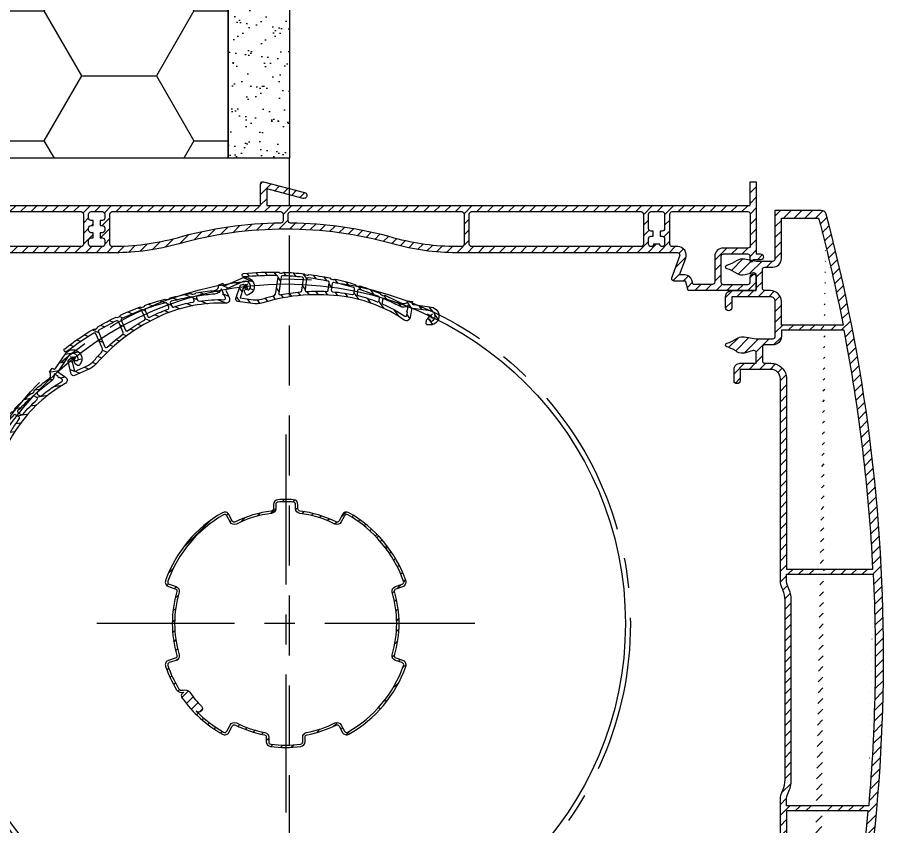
# Model space of a CAD drawing. Header units: millimetres. Extents: x -20000 to 230000, y -17405 to 24510.
# Drawn here: x 23527.5 to 23715.5, y -12756.9 to -12585.9 of the extents above; entities that cross this region are included whole.
import ezdxf

# ---------------------------------------------------------------- set-up
doc = ezdxf.new("R2010")
doc.units = ezdxf.units.MM
doc.header["$PDMODE"] = 35
doc.header["$PDSIZE"] = 0.5
doc.linetypes.add('AXES', pattern=[50.8, 31.75, -6.35, 6.35, -6.35])
doc.linetypes.add('CACHE', pattern=[9.525, 6.35, -3.175])
doc.layers.get('0').update_dxf_attribs({"lineweight": 13})
doc.layers.get('Defpoints').update_dxf_attribs({"true_color": 0xc2a584})
doc.layers.add('0 - Invisible', color=43, linetype='Continuous', lineweight=0, plot=False)
for name, color, linetype, lineweight in [('1 - Acier', 160, 'Continuous', 13), ('1 - Axe', 1, 'AXES', 0), ('1 - Cotation', 32, 'Continuous', 13), ('1 - INTERROMPU', 253, 'CACHE', 13), ('1 - Isolant', 132, 'Continuous', 13), ('1 - Joint', 7, 'Continuous', 13), ('1 - Platre', 252, 'Continuous', 13), ('1 - PVC', 7, 'Continuous', 13), ('1 - Vitrage', 252, 'Continuous', 13)]:
    doc.layers.add(name, color=color, linetype=linetype, lineweight=lineweight)
doc.styles.add('Texte Poralu', font='tahomabd.ttf')
doc.dimstyles.new('100 - 1000', dxfattribs={"dimtxt": 15, "dimasz": 15, "dimexe": 5, "dimexo": 2.5, "dimgap": 8, "dimtad": 1, "dimdec": 1, "dimtxsty": 'Texte Poralu', "dimcen": 10, "dimazin": 0, "dimtfac": 1, "dimtdec": 1, "dimtmove": 0, "dimatfit": 3, "dimfxl": 1, "dimarcsym": 0})
doc.dimstyles.new('30 - 1000', dxfattribs={"dimtxt": 10, "dimasz": 10, "dimexe": 5, "dimexo": 2.5, "dimgap": 5, "dimtad": 1, "dimdec": 1, "dimtxsty": 'Texte Poralu', "dimcen": 5, "dimazin": 0, "dimtfac": 1, "dimtdec": 1, "dimtmove": 0, "dimatfit": 3, "dimfxl": 1, "dimarcsym": 0})

# ---------------------------------------------------------------- blocks, each defined once
blk = doc.blocks.new('*U581')
at = {"layer": '1 - Isolant'}
h = blk.add_hatch(dxfattribs=at)
h.set_pattern_fill('HONEY', color=256, scale=5)
h.set_pattern_definition([(0, (-58612.141, -19297.493), (23.8125, 13.7481532), [15.875, -31.75]), (120, (-58612.141, -19297.493), (-23.8125, 13.7481533), [15.875, -31.75]), (60, (-58612.141, -19297.493), (5e-08, 27.4963065), [-31.75, 15.875])])
h.paths.add_polyline_path([(0, -250), (72, -250), (72, -140), (0, -140)])
at = {"layer": '1 - Platre'}
h = blk.add_hatch(dxfattribs=at)
h.set_pattern_fill('AR-SAND', color=256, scale=0.1)
h.set_pattern_definition([(37.5, (-58612.141, -19297.4927), (-0.16000313, 4.89413237), [0, -3.8608, 0, -4.318, 0, -4.1275]), (7.5, (-58612.141, -19297.4927), (4.4952328, 7.168251), [0, -2.0828, 0, -3.4798, 0, -1.3335]), (327.5, (-58615.265, -19297.4927), (7.9099237, 0.01437185), [0, -1.27, 0, -4.572, 0, -5.969]), (317.5, (-58615.265, -19297.4927), (7.6355645, 2.2292932), [0, -0.635, 0, -2.9972, 0, -3.429])])
h.paths.add_polyline_path([(85, -250), (85, -140), (72, -140), (72, -250)])
at = {"layer": '0 - Invisible'}
for points in [[(0, -250), (72, -250)], [(72, -250), (85, -250)]]:
    blk.add_lwpolyline(points, dxfattribs=at)
at = {"layer": '1 - Isolant'}
blk.add_lwpolyline([(72, -250), (72, -140), (0, -140), (0, -250)], dxfattribs=at)
at = {"layer": '1 - Platre'}
blk.add_lwpolyline([(85, -250), (85, -140), (72, -140), (72, -250)], dxfattribs=at)
blk = doc.blocks.new('*D540')
at = {"layer": '1 - Cotation', "color": 0, "lineweight": -2, "transparency": 16777216}
for p, q in [((23897.5, -12505.67), (23840, -12505.67)), ((23845, -12520.67), (23845, -12790.67)), ((23530.5, -12805.67), (23850, -12805.67))]:
    blk.add_line(p, q, dxfattribs=at)
at = {"layer": '1 - Cotation', "color": 0, "transparency": 16777216}
for points in [[(23842.5, -12520.67), (23847.5, -12520.67), (23845, -12505.67)], [(23842.5, -12790.67), (23847.5, -12790.67), (23845, -12805.67)]]:
    blk.add_solid(points, dxfattribs=at)
at = {"layer": 'Defpoints', "color": 0, "transparency": 16777216}
for p in [(23900, -12505.67), (23528, -12805.67), (23845, -12805.67)]:
    blk.add_point(p, dxfattribs=at)
at = {"layer": '1 - Cotation', "color": 0, "transparency": 16777216, "insert": (23829.5, -12655.67), "char_height": 15, "attachment_point": 5, "rotation": 90, "style": 'Texte Poralu'}
blk.add_mtext('RET', dxfattribs=at)
blk = doc.blocks.new('*D551')
at = {"layer": 'Defpoints', "color": 0, "lineweight": -2, "transparency": 16777216}
for p, q in [((23502.5, -12505.67), (23745.19, -12505.67)), ((23740.19, -12795.67), (23740.19, -12515.67)), ((23530.5, -12805.67), (23745.19, -12805.67))]:
    blk.add_line(p, q, dxfattribs=at)
at = {"layer": 'Defpoints', "color": 0, "transparency": 16777216}
for p in [(23500, -12505.67), (23740.19, -12505.67), (23528, -12805.67)]:
    blk.add_point(p, dxfattribs=at)
for points in [[(23738.52, -12515.67), (23741.86, -12515.67), (23740.19, -12505.67)], [(23738.52, -12795.67), (23741.86, -12795.67), (23740.19, -12805.67)]]:
    blk.add_solid(points, dxfattribs=at)
at = {"layer": 'Defpoints', "color": 0, "transparency": 16777216, "insert": (23729.98, -12655.67), "char_height": 10, "attachment_point": 5, "rotation": 90, "style": 'Texte Poralu'}
blk.add_mtext('300', dxfattribs=at)
blk = doc.blocks.new('Rehau - VR MB 190 - Caisson face dessus')
at = {"layer": '1 - PVC'}
h = blk.add_hatch(dxfattribs=at)
h.set_pattern_fill('ANSI31', color=256, scale=0.5, style=0)
h.set_pattern_definition([(45, (0, -23), (-1.122532, 1.122532), [])])
h.paths.add_polyline_path([(0, 0), (-1.3, 0), (-1.3, -5), (-103.6, -5), (-103.6, -1.5), (-95.91, -3.48, 1), (-95.59, -2.22), (-104.28, 0.02, 0.490115), (-104.9, -0.47), (-104.9, -5), (-173.8, -5), (-173.8, -0.51, 0.477934), (-174.41, -0.02), (-184.59, -2.21, 1), (-184.31, -3.49), (-175.1, -1.5), (-175.1, -5), (-192.1, -5, 0.414214), (-195.1, -8), (-195.1, -22.5), (-192.8, -22.5, 0.668179), (-192.09, -20.79), (-193.8, -19.09), (-193.8, -8, -0.414214), (-192.1, -6.3), (-183.6, -6.3, -0.414214), (-183.1, -6.8), (-183.1, -22.5, 0.700208), (-182.22, -22.82), (-180.52, -20.8, 0.388879), (-180.55, -20.12), (-181.8, -18.87), (-181.8, -15), (-164.25, -15), (-164.25, -17.33, -0.249069), (-164.69, -18.16, 0.473859), (-164.9, -20.47), (-164.9, -20.47, -0.200469), (-164, -22.6, 0.995627), (-163.2, -22.6), (-163.2, -22.6, -0.200469), (-162.3, -20.47, 0.472673), (-162.5, -18.16), (-162.51, -18.16, -0.249069), (-162.95, -17.33), (-162.95, -15), (-135.79, -15, 0.068746), (-122.24, -13.13, -0.138145), (-76.96, -13.13, 0.068746), (-63.41, -15), (-16.64, -15, -0.520567), (-16.17, -15.67), (-17.87, -20.33, 0.520567), (-17.4, -21), (-15.09, -21, -0.339454), (-14.9, -21.15), (-14.4, -23), (-0.5, -23, 0.414214), (0, -22.5), (0, -20.15, 1), (-1.3, -20.15), (-1.3, -21.2, -0.414214), (-1.8, -21.7), (-7, -21.7, -0.414214), (-7.5, -21.2), (-7.5, -15.8, -0.414214), (-7, -15.3), (-1.8, -15.3, -0.414214), (-1.3, -15.8), (-1.3, -16.75, 1), (-0.8, -16.75), (-0.8, -16.7, -0.414214), (-0.6, -16.5), (0.9, -16.5, 0.414214), (1.5, -15.9, 0.414214), (0.9, -15.2), (0, -15.2)])
h.paths.add_polyline_path([(-140.8, -9.25), (-140.35, -9.25), (-140.35, -8.15), (-140.8, -8.15, -0.414214), (-141.3, -7.65), (-141.3, -6.8, -0.414214), (-140.8, -6.3), (-138.4, -6.3, -0.414214), (-137.9, -6.8), (-137.9, -7.65, -0.414214), (-138.4, -8.15), (-138.85, -8.15), (-138.85, -9.25), (-138.4, -9.25, -0.414214), (-137.9, -9.75), (-137.9, -10.25, -0.414214), (-138.4, -10.75), (-138.85, -10.75), (-138.85, -11.85), (-138.4, -11.85, -0.414214), (-137.9, -12.35), (-137.9, -13.2, -0.414214), (-138.4, -13.7), (-140.8, -13.7, -0.414214), (-141.3, -13.2), (-141.3, -12.35, -0.414214), (-140.8, -11.85), (-140.35, -11.85), (-140.35, -10.75), (-140.8, -10.75, -0.414214), (-141.3, -10.25), (-141.3, -9.75, -0.414214)], flags=16)
h.paths.add_polyline_path([(-142.4, -13.2, -0.414214), (-142.9, -13.7), (-175.8, -13.7, -0.414214), (-176.3, -13.2), (-176.3, -6.8, -0.414214), (-175.8, -6.3), (-142.9, -6.3, -0.414214), (-142.4, -6.8)], flags=16)
h.paths.add_polyline_path([(-136.8, -6.8, -0.414214), (-136.3, -6.3), (-100.65, -6.3, -0.414214), (-100.15, -6.8), (-100.15, -8.21, -0.410613), (-100.64, -8.71, 0.065655), (-122.59, -11.88, -0.068752), (-136.3, -13.7, -0.412715), (-136.8, -13.2)], flags=16)
h.paths.add_polyline_path([(-177.4, -9.75), (-177.4, -10.25, -0.414214), (-177.9, -10.75), (-178.85, -10.75), (-178.85, -11.85), (-177.9, -11.85, -0.414214), (-177.4, -12.35), (-177.4, -13.2, -0.414214), (-177.9, -13.7), (-181.3, -13.7, -0.414214), (-181.8, -13.2), (-181.8, -12.55, -0.414214), (-181.3, -12.05), (-180.35, -12.05), (-180.35, -10.75), (-181.3, -10.75, -0.414214), (-181.8, -10.25), (-181.8, -9.75, -0.414214), (-181.3, -9.25), (-180.35, -9.25), (-180.35, -7.95), (-181.3, -7.95, -0.414214), (-181.8, -7.45), (-181.8, -6.8, -0.414214), (-181.3, -6.3), (-177.9, -6.3, -0.414214), (-177.4, -6.8), (-177.4, -7.65, -0.414214), (-177.9, -8.15), (-178.85, -8.15), (-178.85, -9.25), (-177.9, -9.25, -0.414214)], flags=16)
h.paths.add_polyline_path([(-99.05, -8.21), (-99.05, -6.8, -0.414214), (-98.55, -6.3), (-62.35, -6.3, -0.414214), (-61.85, -6.8), (-61.85, -13.2, -0.414214), (-62.35, -13.7), (-63.41, -13.7, -0.068746), (-76.61, -11.88, 0.065655), (-98.56, -8.71, -0.410613)], flags=16)
h.paths.add_polyline_path([(-60.75, -6.8, -0.414214), (-60.25, -6.3), (-24.4, -6.3, -0.414214), (-23.9, -6.8), (-23.9, -13.2, -0.414214), (-24.4, -13.7), (-60.25, -13.7, -0.414214), (-60.75, -13.2)], flags=16)
h.paths.add_polyline_path([(-22.8, -6.8, -0.414214), (-22.3, -6.3), (-19.9, -6.3, -0.414214), (-19.4, -6.8), (-19.4, -9.9, -0.414214), (-19.9, -10.4), (-20.35, -10.4), (-20.35, -11.5), (-19.9, -11.5, -0.414214), (-19.4, -12), (-19.4, -13.2, -0.414214), (-19.9, -13.7), (-19.95, -13.7, -0.414214), (-20.45, -13.2), (-21.75, -13.2, -0.414214), (-22.25, -13.7), (-22.3, -13.7, -0.414214), (-22.8, -13.2), (-22.8, -12, -0.414214), (-22.3, -11.5), (-21.85, -11.5), (-21.85, -10.4), (-22.3, -10.4, -0.414214), (-22.8, -9.9)], flags=16)
h.paths.add_polyline_path([(-18.3, -6.8, -0.414214), (-17.8, -6.3), (-1.8, -6.3, -0.414214), (-1.3, -6.8), (-1.3, -13.5, -0.414214), (-1.8, -14), (-7, -14, 0.414214), (-8.8, -15.8), (-8.8, -21.2, -0.414214), (-9.3, -21.7), (-13.4, -21.7), (-13.64, -20.8, 0.336274), (-15.08, -19.7), (-16.26, -19.7), (-14.95, -16.12, 0.520567), (-16.64, -13.7), (-17.8, -13.7, -0.414214), (-18.3, -13.2)], flags=16)
blk.add_lwpolyline([(-173.8, -5), (-104.9, -5), (-104.9, -0.47, -0.490115), (-104.28, 0.02), (-95.59, -2.22, -1), (-95.91, -3.48), (-103.6, -1.5), (-103.6, -5), (-1.3, -5), (-1.3, 0), (0, 0), (0, -15.2), (0.9, -15.2, -0.414214), (1.5, -15.9, -0.414214), (0.9, -16.5), (-0.6, -16.5, 0.414214), (-0.8, -16.7), (-0.8, -16.75, -1), (-1.3, -16.75), (-1.3, -15.8, 0.414214), (-1.8, -15.3), (-7, -15.3, 0.414214), (-7.5, -15.8), (-7.5, -21.2, 0.414214), (-7, -21.7), (-1.8, -21.7, 0.414214), (-1.3, -21.2), (-1.3, -20.15, -1), (0, -20.15), (0, -22.5, -0.414214), (-0.5, -23), (-14.4, -23), (-14.9, -21.15, 0.339454), (-15.09, -21), (-17.4, -21, -0.520567), (-17.87, -20.33), (-16.17, -15.67, 0.520567), (-16.64, -15), (-63.41, -15, -0.068746), (-76.96, -13.13, 0.138145), (-122.24, -13.13, -0.068746), (-135.79, -15), (-162.95, -15)], format="xyb", dxfattribs=at)
for points in [[(-176.3, -13.2), (-176.3, -6.8, -0.414214), (-175.8, -6.3), (-142.9, -6.3, -0.414214), (-142.4, -6.8), (-142.4, -13.2, -0.414214), (-142.9, -13.7), (-175.8, -13.7, -0.414214)], [(-141.3, -12.35, -0.414214), (-140.8, -11.85), (-140.35, -11.85), (-140.35, -10.75), (-140.8, -10.75, -0.414214), (-141.3, -10.25), (-141.3, -9.75, -0.414214), (-140.8, -9.25), (-140.35, -9.25), (-140.35, -8.15), (-140.8, -8.15, -0.414214), (-141.3, -7.65), (-141.3, -6.8, -0.414214), (-140.8, -6.3), (-138.4, -6.3, -0.414214), (-137.9, -6.8), (-137.9, -7.65, -0.414214), (-138.4, -8.15), (-138.85, -8.15), (-138.85, -9.25), (-138.4, -9.25, -0.414214), (-137.9, -9.75), (-137.9, -10.25, -0.414214), (-138.4, -10.75), (-138.85, -10.75), (-138.85, -11.85), (-138.4, -11.85, -0.414214), (-137.9, -12.35), (-137.9, -13.2, -0.414214), (-138.4, -13.7), (-140.8, -13.7, -0.414214), (-141.3, -13.2)], [(-136.8, -13.2), (-136.8, -6.8, -0.414214), (-136.3, -6.3), (-100.65, -6.3, -0.414214), (-100.15, -6.8), (-100.15, -8.21, -0.410613), (-100.64, -8.71, 0.065655), (-122.59, -11.88, -0.068752), (-136.3, -13.7, -0.412715)], [(-63.41, -13.7, -0.068746), (-76.61, -11.88, 0.065655), (-98.56, -8.71, -0.410613), (-99.05, -8.21), (-99.05, -6.8, -0.414214), (-98.55, -6.3), (-62.35, -6.3, -0.414214), (-61.85, -6.8), (-61.85, -13.2, -0.414214), (-62.35, -13.7)], [(-60.25, -13.7, -0.414214), (-60.75, -13.2), (-60.75, -6.8, -0.414214), (-60.25, -6.3), (-24.4, -6.3, -0.414214), (-23.9, -6.8), (-23.9, -13.2, -0.414214), (-24.4, -13.7)], [(-21.75, -13.2, -0.414214), (-22.25, -13.7), (-22.3, -13.7, -0.414214), (-22.8, -13.2), (-22.8, -12, -0.414214), (-22.3, -11.5), (-21.85, -11.5), (-21.85, -10.4), (-22.3, -10.4, -0.414214), (-22.8, -9.9), (-22.8, -6.8, -0.414214), (-22.3, -6.3), (-19.9, -6.3, -0.414214), (-19.4, -6.8), (-19.4, -9.9, -0.414214), (-19.9, -10.4), (-20.35, -10.4), (-20.35, -11.5), (-19.9, -11.5, -0.414214), (-19.4, -12), (-19.4, -13.2, -0.414214), (-19.9, -13.7), (-19.95, -13.7, -0.414214), (-20.45, -13.2)], [(-14.95, -16.12, 0.520567), (-16.64, -13.7), (-17.8, -13.7, -0.414214), (-18.3, -13.2), (-18.3, -6.8, -0.414214), (-17.8, -6.3), (-1.8, -6.3, -0.414214), (-1.3, -6.8), (-1.3, -13.5, -0.414214), (-1.8, -14), (-7, -14, 0.414214), (-8.8, -15.8), (-8.8, -21.2, -0.414214), (-9.3, -21.7), (-13.4, -21.7), (-13.64, -20.82, 0.339454), (-15.08, -19.7), (-16.26, -19.7)]]:
    blk.add_lwpolyline(points, format="xyb", close=True, dxfattribs=at)
blk = doc.blocks.new('Rehau - VR MB 190 - Caisson face intérieure')
at = {"layer": '1 - PVC'}
h = blk.add_hatch(dxfattribs=at)
h.set_pattern_fill('ANSI31', color=256, scale=0.5, style=0)
h.set_pattern_definition([(45, (-4, -17), (-1.122532, 1.122532), [])])
edge = h.paths.add_edge_path(flags=16)
edge.add_line((3.39, -120.59), (3.39, -82.59))
edge.add_arc((-2.91, -82.59), 6.3, 360, 385.8419)
edge.add_arc((6.09, -78.23), 3.7, 180, 205.8419, ccw=False)
edge.add_line((2.39, -78.23), (2.39, -77.09))
edge.add_line((2.39, -77.09), (20.75, -77.09))
edge.add_arc((-344.14, -94.44), 365.3, -4.9711, 2.7216, ccw=False)
edge.add_line((19.78, -126.09), (2.39, -126.09))
edge.add_line((2.39, -126.09), (2.39, -124.95))
edge.add_arc((6.09, -124.95), 3.7, 154.1581, 180, ccw=False)
edge.add_arc((-2.91, -120.59), 6.3, 334.1581, 360)
edge = h.paths.add_edge_path(flags=16)
edge.add_line((-2.7, -29), (-2.7, -31.9))
edge.add_arc((-2.2, -31.9), 0.5, 180, 270)
edge.add_line((-2.2, -32.4), (-0.91, -32.4))
edge.add_arc((-0.91, -35.7), 3.3, 0, 90, ccw=False)
edge.add_line((2.39, -35.7), (2.39, -75.99))
edge.add_line((2.39, -75.99), (20.69, -75.99))
edge.add_arc((-344.14, -94.44), 365.3, 2.8943, 10.8934)
edge.add_line((14.58, -25.4), (1.3, -25.4))
edge.add_line((1.3, -25.4), (1.3, -26.7))
edge.add_arc((-0.5, -26.7), 1.8, -90, 0, ccw=False)
edge.add_line((-0.5, -28.5), (-2.2, -28.5))
edge.add_arc((-2.2, -29), 0.5, 90, 180)
edge = h.paths.add_edge_path(flags=16)
edge.add_line((-2.7, -16.5), (-2.7, -12.55))
edge.add_arc((-2.2, -12.55), 0.5, 90, 180, ccw=False)
edge.add_line((-2.2, -12.05), (-0.5, -12.05))
edge.add_arc((-0.5, -10.25), 1.8, 270, 360)
edge.add_line((1.3, -10.25), (1.3, -1.7))
edge.add_line((1.3, -1.7), (9.19, -1.7))
edge.add_arc((-344.14, -94.44), 365.3, 11.0692, 14.7061, ccw=False)
edge.add_line((14.36, -24.3), (1.3, -24.3))
edge.add_line((1.3, -24.3), (1.3, -19.3))
edge.add_arc((-1, -19.3), 2.3, 360, 450)
edge.add_line((-1, -17), (-2.2, -17))
edge.add_arc((-2.2, -16.5), 0.5, 180, 270, ccw=False)
edge = h.paths.add_edge_path(flags=16)
edge.add_line((2.39, -127.19), (2.39, -175.15))
edge.add_line((2.39, -175.15), (12.13, -175.15))
edge.add_arc((-344.14, -94.44), 365.3, 347.2349, 354.8557)
edge.add_line((19.69, -127.19), (2.39, -127.19))
edge = h.paths.add_edge_path(flags=16)
edge.add_line((-0.91, -188.3), (-21.21, -188.3))
edge.add_line((-21.21, -188.3), (-21.21, -186.72))
edge.add_line((-21.21, -186.72), (-14.14, -184.15))
edge.add_arc((-12.91, -183.75), 1.3, 197.9099, 270)
edge.add_line((-12.91, -185.05), (-5.91, -185.05))
edge.add_arc((-5.91, -183.25), 1.8, 270, 360)
edge.add_line((-4.11, -183.25), (-4.11, -176.75))
edge.add_arc((-3.61, -176.75), 0.5, 90, 180, ccw=False)
edge.add_line((-3.61, -176.25), (11.88, -176.25))
edge.add_arc((-344.14, -94.44), 365.3, 344.4963, 347.0579, ccw=False)
edge.add_arc((7.58, -192), 0.3, 270, 344.4963, ccw=False)
edge.add_line((7.58, -192.3), (6.09, -192.3))
edge.add_arc((6.09, -192), 0.3, 180, 270, ccw=False)
edge.add_line((5.79, -192), (5.79, -181.5))
edge.add_arc((3.59, -181.5), 2.2, 0, 90)
edge.add_line((3.59, -179.3), (1.59, -179.3))
edge.add_arc((1.59, -181.5), 2.2, 90, 180)
edge.add_line((-0.61, -181.5), (-0.61, -188))
edge.add_arc((-0.91, -188), 0.3, -90, 0, ccw=False)
edge = h.paths.add_edge_path(flags=17)
edge.add_arc((-21.41, -187.01), 1.5, 176.0384, 178.1166)
edge.add_arc((-21.41, -187.01), 1.5, 110, 176.0384)
edge.add_line((-21.92, -185.6), (-13.77, -182.63))
edge.add_arc((-13.6, -183.1), 0.5, 15, 110)
edge.add_line((-13.11, -182.97), (-12.91, -183.75))
edge.add_line((-12.91, -183.75), (-5.91, -183.75))
edge.add_arc((-5.91, -183.25), 0.5, 270, 360)
edge.add_line((-5.41, -183.25), (-5.41, -176.75))
edge.add_arc((-5.91, -176.75), 0.5, 0, 90)
edge.add_line((-5.91, -176.25), (-6.22, -176.25))
edge.add_line((-6.22, -176.25), (-16.97, -176.25))
edge.add_arc((-16.97, -173.75), 2.5, 250, 270)
edge.add_line((-17.82, -176.1), (-19.76, -175.39))
edge.add_arc((-18.91, -173.04), 2.5, 180, 250)
edge.add_line((-21.41, -173.04), (-21.41, -172.65))
edge.add_arc((-20.76, -172.65), 0.65, 90, 180)
edge.add_arc((-20.76, -172.65), 0.65, 0, 90)
edge.add_line((-20.11, -172.65), (-20.11, -173.04))
edge.add_arc((-18.91, -173.04), 1.2, 180, 250)
edge.add_line((-19.32, -174.17), (-17.38, -174.88))
edge.add_arc((-16.97, -173.75), 1.2, 250, 270)
edge.add_line((-16.97, -174.95), (1.09, -174.95))
edge.add_line((1.09, -174.95), (1.09, -124.95))
edge.add_arc((6.09, -124.95), 5, 154.1581, 180)
edge.add_arc((-2.91, -120.59), 5, 334.1581, 360)
edge.add_line((2.09, -120.59), (2.09, -82.59))
edge.add_arc((-2.91, -82.59), 5, 0, 25.8419)
edge.add_arc((6.09, -78.23), 5, 180, 205.8419)
edge.add_line((1.09, -78.23), (1.09, -35.7))
edge.add_arc((-0.91, -35.7), 2, 0, 90)
edge.add_line((-0.91, -33.7), (-7.41, -33.7))
edge.add_line((-7.41, -33.7), (-7.41, -36.05))
edge.add_arc((-8.06, -36.05), 0.65, 270, 360)
edge.add_arc((-8.06, -36.05), 0.65, 180, 270)
edge.add_line((-8.71, -36.05), (-8.71, -33.7))
edge.add_arc((-7.41, -33.7), 1.3, 90, 180)
edge.add_line((-7.41, -32.4), (-4, -32.4))
edge.add_line((-4, -32.4), (-4, -30.2))
edge.add_arc((-4.5, -30.2), 0.5, 0, 90)
edge.add_arc((-4.5, -30.2), 0.5, 90, 106.6616)
edge.add_line((-4.64, -29.72), (-6.27, -30.21))
edge.add_arc((-6.9, -28.1), 2.2, 236.9696, 286.6616)
edge.add_arc((-13, -37.49), 9, 56.9696, 71.9988)
edge.add_arc((-10.1, -28.55), 0.4, 180, 251.9988)
edge.add_arc((-10.1, -28.55), 0.4, 108.0012, 180)
edge.add_arc((-13, -19.61), 9, 288.0012, 303.0304)
edge.add_arc((-6.9, -29), 2.2, 90, 123.0304)
edge.add_arc((-6.9, -29), 2.2, 81.6942, 90)
edge.add_line((-6.58, -26.83), (-4, -27.2))
edge.add_line((-4, -27.2), (-0.5, -27.2))
edge.add_arc((-0.5, -26.7), 0.5, 270, 360)
edge.add_line((0, -26.7), (0, -19.3))
edge.add_arc((-1, -19.3), 1, 0, 90)
edge.add_line((-1, -18.3), (-9.2, -18.3))
edge.add_line((-9.2, -18.3), (-9.2, -20.65))
edge.add_arc((-9.85, -20.65), 0.65, 270, 360)
edge.add_arc((-9.85, -20.65), 0.65, 180, 270)
edge.add_line((-10.5, -20.65), (-10.5, -18.3))
edge.add_arc((-9.2, -18.3), 1.3, 90, 180)
edge.add_line((-9.2, -17), (-4, -17))
edge.add_line((-4, -17), (-4, -13.75))
edge.add_arc((-4.5, -13.75), 0.5, 0, 90)
edge.add_arc((-4.5, -13.75), 0.5, 90, 103.5163)
edge.add_line((-4.62, -13.26), (-6.39, -13.69))
edge.add_arc((-6.9, -11.55), 2.2, 236.9696, 283.5163)
edge.add_arc((-13, -20.94), 9, 56.9696, 71.9988)
edge.add_arc((-10.1, -12), 0.4, 108.0012, 251.9988)
edge.add_arc((-13, -3.06), 9, 288.0012, 303.0304)
edge.add_line((-8.1, -10.61), (-8.1, -10.61))
edge.add_arc((-6.9, -12.45), 2.2, 79.5004, 123.017)
edge.add_line((-6.5, -10.29), (-4, -10.75))
edge.add_line((-4, -10.75), (-0.5, -10.75))
edge.add_arc((-0.5, -10.25), 0.5, 270, 360)
edge.add_line((0, -10.25), (0, 0))
edge.add_line((0, 0), (9.73, 0))
edge.add_arc((9.73, -1), 1, 14.7907, 90)
edge.add_arc((-344.14, -94.44), 367, 344.4963, 374.7907)
edge.add_arc((7.58, -192), 2, 270, 344.4963)
edge.add_line((7.58, -194), (6.09, -194))
edge.add_arc((6.09, -192), 2, 180, 270)
edge.add_line((4.09, -192), (4.09, -181.5))
edge.add_arc((3.59, -181.5), 0.5, 0, 90)
edge.add_line((3.59, -181), (1.59, -181))
edge.add_arc((1.59, -181.5), 0.5, 90, 180)
edge.add_line((1.09, -181.5), (1.09, -188))
edge.add_arc((-0.91, -188), 2, 270, 360)
edge.add_line((-0.91, -190), (-21.21, -190))
edge.add_line((-21.21, -190), (-21.41, -190))
edge.add_arc((-21.41, -188.5), 1.5, 180, 270)
edge.add_line((-22.91, -188.5), (-22.91, -188.44))
edge.add_line((-22.91, -188.44), (-22.91, -187.01))
edge.add_arc((-21.41, -187.01), 1.5, 178.1166, 180, ccw=False)
at = {"layer": '1 - Vitrage'}
h = blk.add_hatch(dxfattribs=at)
h.set_pattern_fill('ANSI37', color=256, scale=0.25, style=0)
h.set_pattern_definition([(45, (-11804.452, -2875.9292), (-0.56126601, 0.56126601), []), (135, (-11804.452, -2875.9292), (-0.56126601, -0.56126601), [])])
h.paths.add_polyline_path([(-22.91, -188.5), (-22.91, -188.44), (-22.91, -187.01, -0.017288), (-22.9, -186.9), (-25.16, -187.51, 0.339454), (-25.31, -187.7, 0.338656), (-25.16, -187.89)])
at = {"layer": '1 - Joint'}
blk.add_lwpolyline([(-22.9, -186.9), (-25.16, -187.51, 0.339454), (-25.31, -187.7, 0.339454), (-25.16, -187.89), (-22.91, -188.5)], format="xyb", dxfattribs=at)
at = {"layer": '1 - PVC'}
blk.add_lwpolyline([(-22.91, -188.5), (-22.91, -188.5), (-22.91, -188.44), (-22.91, -187.01, -0.008218), (-22.91, -186.96, -0.009068), (-22.9, -186.9, -0.296396), (-21.92, -185.6), (-13.77, -182.63, -0.440011), (-13.11, -182.97), (-12.91, -183.75), (-5.91, -183.75, 0.414214), (-5.41, -183.25), (-5.41, -176.75, 0.414214), (-5.91, -176.25), (-6.22, -176.25), (-16.97, -176.25, -0.087489), (-17.82, -176.1), (-19.76, -175.39, -0.315299), (-21.41, -173.04), (-21.41, -172.65, -0.414214), (-20.76, -172, -0.414214), (-20.11, -172.65), (-20.11, -173.04, 0.315299), (-19.32, -174.17), (-17.38, -174.88, 0.087489), (-16.97, -174.95), (1.09, -174.95), (1.09, -124.95, -0.113237), (1.59, -122.77, 0.113237), (2.09, -120.59), (2.09, -82.59, 0.113237), (1.59, -80.41, -0.113237), (1.09, -78.23), (1.09, -35.7, 0.414214), (-0.91, -33.7), (-7.41, -33.7), (-7.41, -36.05, -0.414214), (-8.06, -36.7, -0.414214), (-8.71, -36.05), (-8.71, -33.7, -0.414214), (-7.41, -32.4), (-4, -32.4), (-4, -30.2, 0.414214), (-4.5, -29.7, 0.072828), (-4.64, -29.72), (-6.27, -30.21, -0.220285), (-8.1, -29.95, 0.065672), (-10.22, -28.93, -0.324914), (-10.5, -28.55, -0.324914), (-10.22, -28.17, 0.065672), (-8.1, -27.16, -0.145129), (-6.9, -26.8, -0.036257), (-6.58, -26.83), (-4, -27.2), (-0.5, -27.2, 0.414214), (0, -26.7), (0, -19.3, 0.414214), (-1, -18.3), (-9.2, -18.3), (-9.2, -20.65, -0.414214), (-9.85, -21.3, -0.414214), (-10.5, -20.65), (-10.5, -18.3, -0.414214), (-9.2, -17), (-4, -17), (-4, -13.75, 0.414214), (-4.5, -13.25, 0.059044), (-4.62, -13.26), (-6.39, -13.69, -0.205938), (-8.1, -13.39, 0.065672), (-10.22, -12.38, -0.726527), (-10.22, -11.62, 0.065672), (-8.1, -10.61), (-8.1, -10.61, -0.192193), (-6.5, -10.29), (-4, -10.75), (-0.5, -10.75, 0.414214), (0, -10.25), (0, 0), (9.73, 0, -0.340473), (10.7, -0.74, -0.132959), (9.5, -192.53, -0.337005), (7.58, -194), (6.09, -194, -0.414214), (4.09, -192), (4.09, -181.5, 0.414214), (3.59, -181), (1.59, -181, 0.414214), (1.09, -181.5), (1.09, -188, -0.414214), (-0.91, -190), (-21.21, -190), (-21.41, -190, -0.414214), (-22.91, -188.5)], format="xyb", dxfattribs=at)
for points in [[(-2.7, -16.5), (-2.7, -12.55, -0.414214), (-2.2, -12.05), (-0.5, -12.05, 0.414214), (1.3, -10.25), (1.3, -1.7), (9.19, -1.7, -0.01587), (14.36, -24.3), (1.3, -24.3), (1.3, -19.3, 0.414214), (-1, -17), (-2.2, -17, -0.414214)], [(-2.7, -29), (-2.7, -31.9, 0.414214), (-2.2, -32.4), (-0.91, -32.4, -0.414214), (2.39, -35.7), (2.39, -75.99), (20.69, -75.99, 0.034917), (14.58, -25.4), (1.3, -25.4), (1.3, -26.7, -0.414214), (-0.5, -28.5), (-2.2, -28.5, 0.414214)], [(3.39, -120.59), (3.39, -82.59, 0.113237), (2.76, -79.84, -0.113237), (2.39, -78.23), (2.39, -77.09), (20.75, -77.09, -0.033578), (19.78, -126.09), (2.39, -126.09), (2.39, -124.95, -0.113237), (2.76, -123.33, 0.113237)], [(2.39, -127.19), (2.39, -175.15), (12.13, -175.15, 0.033264), (19.69, -127.19)], [(-0.91, -188.3), (-21.21, -188.3), (-21.21, -186.72), (-14.14, -184.15, 0.325354), (-12.91, -185.05), (-5.91, -185.05, 0.414214), (-4.11, -183.25), (-4.11, -176.75, -0.414214), (-3.61, -176.25), (11.88, -176.25, -0.011178), (7.87, -192.08, -0.337005), (7.58, -192.3), (6.09, -192.3, -0.414214), (5.79, -192), (5.79, -181.5, 0.414214), (3.59, -179.3), (1.59, -179.3, 0.414214), (-0.61, -181.5), (-0.61, -188, -0.414214)]]:
    blk.add_lwpolyline(points, format="xyb", close=True, dxfattribs=at)
blk.add_point((-13.6, -182.6), dxfattribs=at)
blk = doc.blocks.new('Rehau - Lame PVC 37mm')
at = {"layer": '1 - PVC', "linetype": 'ByBlock'}
h = blk.add_hatch(dxfattribs=at)
h.set_pattern_fill('ANSI31', color=256, scale=0.5, angle=0.1266, style=0)
h.set_pattern_definition([(45.12660643, (-93264.7601, -324254.6907), (-1.1250097306, 1.120048819), [])])
h.paths.add_polyline_path([(1.71, -5.21, 0.551198), (0.97, -4.08), (-0.73, -4.11, -0.414214), (-1.03, -3.82), (-1.1, -0.02, -0.91252), (1.08, 0.22), (1, 0.22, 1), (1.01, -0.58), (1.61, -0.57, 0.414214), (1.91, -0.27), (1.9, 0.03, 1), (-1.9, -0.03), (-1.88, -0.88), (-1.83, -3.83, -0.414214), (-2.13, -4.14), (-2.43, -4.14), (-2.41, -5.14, -0.425767), (-1.73, -6.41, 0.01621), (-2.81, -10.15, -0.267178), (-2.7, -10.53), (-2.78, -10.87, -0.267178), (-3.05, -11.16, 0.019181), (-3.94, -15.67, -0.267178), (-3.79, -16.04), (-3.84, -16.36, -0.267178), (-4.08, -16.67, 0.018887), (-4.53, -21.18, -0.267178), (-4.36, -21.54), (-4.37, -21.85, -0.267178), (-4.59, -22.18, 0.018763), (-4.62, -26.69, -0.267178), (-4.41, -27.02), (-4.4, -27.33, -0.267178), (-4.59, -27.69, 0.018379), (-4.22, -32.08, -0.267178), (-3.98, -32.4), (-3.94, -32.71, -0.267178), (-4.09, -33.08, 0.031015), (-2.63, -40.37, 1), (-1.9, -40.17, -0.0292), (-3.29, -33.4, -0.451652), (-3, -33.06), (0.24, -33, -0.307343), (1.18, -33.62, 0.014352), (2.14, -35.75, -0.109303), (2.56, -37.51), (2.61, -40.3), (0.53, -39.97), (0.38, -39.48, 1), (-0.38, -39.7), (-0.15, -40.5, 0.291473), (0.09, -40.71), (2.84, -41.15, 0.466308), (3.42, -40.65), (3.36, -37.5, 0.109303), (2.86, -35.4, -0.109303), (-1.17, -18.59, -0.115584)])
h.paths.add_polyline_path([(-0.92, -10.25, -0.335884), (-1.2, -10.47), (-1.73, -10.48, -0.49576), (-2.02, -10.11, -0.015215), (-1.02, -6.65, 0.280188), (-1.44, -4.88), (-0.41, -4.86), (-0.21, -5.05), (-0.01, -4.85), (0.59, -4.84, -0.552075), (0.86, -5.27, 0.043108)], flags=16)
h.paths.add_polyline_path([(-1.22, -11.49, 0.034724), (-1.84, -15.71, -0.386888), (-2.13, -15.99), (-2.87, -16, -0.466301), (-3.17, -15.66, -0.01844), (-2.33, -11.37, -0.343232), (-2.05, -11.14), (-1.51, -11.13, -0.484234)], flags=16)
h.paths.add_polyline_path([(-1.91, -16.95, 0.013455), (-1.92, -18.61, 0.015723), (-1.8, -21.17, -0.432755), (-2.09, -21.49), (-3.48, -21.51, -0.437968), (-3.78, -21.2, -0.018153), (-3.36, -16.92, -0.370073), (-3.07, -16.66), (-2.21, -16.64, -0.430065)], flags=16)
h.paths.add_polyline_path([(-1.98, -22.14, -0.387105), (-1.68, -22.41, 0.026178), (-0.98, -26.61, -0.473507), (-1.27, -26.98), (-3.57, -27.02, -0.410419), (-3.87, -26.73, -0.018034), (-3.85, -22.45, -0.396991), (-3.56, -22.17)], flags=16)
h.paths.add_polyline_path([(-0.99, -27.62, -0.348545), (-0.69, -27.85, 0.026331), (0.57, -31.95, -0.515974), (0.3, -32.35), (-3.15, -32.41, -0.383851), (-3.46, -32.15, -0.017648), (-3.82, -27.98, -0.424261), (-3.53, -27.67)], flags=16)
at = {"layer": '0 - Invisible'}
for p in [(0, 0), (0, -39.59)]:
    blk.add_point(p, dxfattribs=at)
at = {"layer": '1 - PVC', "linetype": 'ByBlock'}
for points in [[(-3.29, -33.4, 0.0292), (-1.9, -40.17, -1), (-2.63, -40.37, -0.031015), (-4.09, -33.08, 0.267178), (-3.94, -32.71), (-3.98, -32.4, 0.267178), (-4.22, -32.08, -0.018379), (-4.59, -27.69, 0.267178), (-4.4, -27.33), (-4.41, -27.02, 0.267178), (-4.62, -26.69, -0.018763), (-4.59, -22.18, 0.267178), (-4.37, -21.85), (-4.36, -21.54, 0.267178), (-4.53, -21.18, -0.018887), (-4.08, -16.67, 0.267178), (-3.84, -16.36), (-3.79, -16.04, 0.267178), (-3.94, -15.67, -0.019181), (-3.05, -11.16, 0.267178), (-2.78, -10.87), (-2.7, -10.53, 0.267178), (-2.81, -10.15, -0.01621), (-1.73, -6.41, 0.425767), (-2.41, -5.14), (-2.43, -4.14), (-2.13, -4.14, 0.414214), (-1.83, -3.83), (-1.88, -0.88), (-1.9, -0.03, -1), (1.9, 0.03), (1.91, -0.27, -0.414214), (1.61, -0.57), (1.01, -0.58, -1), (1, 0.22), (1.08, 0.22, 0.91252), (-1.1, -0.02), (-1.03, -3.82, 0.414214), (-0.73, -4.11), (0.97, -4.08, -0.561428), (1.7, -5.24, 0.115373), (-1.17, -18.59, 0.109303), (2.86, -35.4, -0.109303), (3.36, -37.5), (3.42, -40.65, -0.466308), (2.84, -41.15), (0.09, -40.71, -0.291473), (-0.15, -40.5), (-0.38, -39.7, -1), (0.38, -39.48), (0.53, -39.97), (2.61, -40.3), (2.56, -37.51, 0.109303), (2.14, -35.75, -0.014352), (1.18, -33.62, 0.307343), (0.24, -33), (-3, -33.06, 0.451652), (-3.29, -33.4)], [(-2.02, -10.11, 0.49576), (-1.73, -10.48), (-1.2, -10.47, 0.335884), (-0.92, -10.25, -0.043108), (0.86, -5.27, 0.552075), (0.59, -4.84), (-0.01, -4.85), (-0.21, -5.05), (-0.41, -4.86), (-1.44, -4.88, -0.280188), (-1.02, -6.65, 0.015215), (-2.02, -10.11)], [(-3.17, -15.66, 0.466301), (-2.87, -16), (-2.13, -15.99, 0.386888), (-1.84, -15.71, -0.034724), (-1.22, -11.49, 0.484234), (-1.51, -11.13), (-2.05, -11.14, 0.343232), (-2.33, -11.37, 0.01844), (-3.17, -15.66)], [(-3.36, -16.92, 0.018153), (-3.78, -21.2, 0.437968), (-3.48, -21.51), (-2.09, -21.49, 0.432755), (-1.8, -21.17, -0.015723), (-1.92, -18.61, -0.013455), (-1.91, -16.95, 0.430065), (-2.21, -16.64), (-3.07, -16.66, 0.370073), (-3.36, -16.92)], [(-3.85, -22.45, 0.018034), (-3.87, -26.73, 0.410419), (-3.57, -27.02), (-1.27, -26.98, 0.473507), (-0.98, -26.61, -0.026178), (-1.68, -22.41, 0.387105), (-1.98, -22.14), (-3.56, -22.17, 0.396991), (-3.85, -22.45)], [(-3.46, -32.15, 0.383851), (-3.15, -32.41), (0.3, -32.35, 0.515974), (0.57, -31.95, -0.026331), (-0.69, -27.85, 0.348545), (-0.99, -27.62), (-3.53, -27.67, 0.424261), (-3.82, -27.98, 0.017648), (-3.46, -32.15)]]:
    blk.add_lwpolyline(points, format="xyb", dxfattribs=at)
blk = doc.blocks.new("Rehau - VR MB - Axe d'enroulement de tablier")
at = {"layer": '1 - Acier'}
h = blk.add_hatch(dxfattribs=at)
h.set_pattern_fill('ANSI31', color=256, scale=0.5, style=0)
h.set_pattern_definition([(45, (-94429.73, -323941.015), (-1.122532015, 1.122532015), [])])
edge = h.paths.add_edge_path(flags=16)
edge.add_arc((-21.97, -13.34), 0.8, 211.273, 287.9005)
edge.add_arc((-21.34, -15.29), 1.25, 35.6304, 107.9005, ccw=False)
edge.add_arc((0, 0), 25, 215.6304, 224.4546)
edge.add_arc((-18.38, -18.03), 0.75, -135.5454, 44.4546, ccw=False)
edge.add_arc((0, 0), 26.5, 224.4546, 240.2958)
edge.add_arc((-12.88, -22.58), 0.5, 240.2958, 332.5)
edge.add_line((-12.44, -22.81), (-11.75, -21.5))
edge.add_arc((-10.87, -21.96), 1, 63.6694, 152.5, ccw=False)
edge.add_arc((0, 0), 23.5, 243.6694, 259.1782)
edge.add_arc((-4.6, -24.06), 1, 0, 79.1782, ccw=False)
edge.add_line((-3.6, -24.06), (-3.6, -25.06))
edge.add_arc((-3.1, -25.06), 0.5, 180, 262.9479)
edge.add_arc((0, 0), 25.75, 262.9479, 277.0521)
edge.add_arc((3.1, -25.06), 0.5, 277.0521, 360)
edge.add_line((3.6, -25.06), (3.6, -24.06))
edge.add_arc((4.6, -24.06), 1, 100.8218, 180, ccw=False)
edge.add_arc((0, 0), 23.5, 280.8218, 296.3306)
edge.add_arc((10.87, -21.96), 1, 27.5, 116.3306, ccw=False)
edge.add_line((11.75, -21.5), (12.44, -22.81))
edge.add_arc((12.88, -22.58), 0.5, 207.5, 299.7042)
edge.add_arc((0, 0), 26.5, 299.7042, 340.2958)
edge.add_arc((24.48, -8.77), 0.5, 340.2958, 432.5)
edge.add_line((24.63, -8.29), (23.21, -7.84))
edge.add_arc((23.51, -6.89), 1, 163.6694, 252.5, ccw=False)
edge.add_arc((0, 0), 23.5, 343.6694, 376.3306)
edge.add_arc((23.51, 6.89), 1, 107.5, 196.3306, ccw=False)
edge.add_line((23.21, 7.84), (24.63, 8.29))
edge.add_arc((24.48, 8.77), 0.5, 287.5, 379.7042)
edge.add_arc((0, 0), 26.5, 19.7042, 60.2958)
edge.add_arc((12.88, 22.58), 0.5, 60.2958, 152.5)
edge.add_line((12.44, 22.81), (11.75, 21.5))
edge.add_arc((10.87, 21.96), 1, 243.6694, 332.5, ccw=False)
edge.add_arc((0, 0), 23.5, 63.6694, 82.7308)
edge.add_arc((3.1, 24.3), 1, 180, 262.7308, ccw=False)
edge.add_line((2.1, 24.3), (2.1, 25.2))
edge.add_arc((1.6, 25.2), 0.5, 360, 446.3669)
edge.add_arc((0, 0), 25.75, 86.3669, 93.6331)
edge.add_arc((-1.6, 25.2), 0.5, 93.6331, 180)
edge.add_line((-2.1, 25.2), (-2.1, 24.3))
edge.add_arc((-3.1, 24.3), 1, 277.2692, 360, ccw=False)
edge.add_arc((0, 0), 23.5, 97.2692, 116.3306)
edge.add_arc((-10.87, 21.96), 1, 207.5, 296.3306, ccw=False)
edge.add_line((-11.75, 21.5), (-12.44, 22.81))
edge.add_arc((-12.88, 22.58), 0.5, 27.5, 119.7042)
edge.add_arc((0, 0), 26.5, 119.7042, 160.2958)
edge.add_arc((-24.48, 8.77), 0.5, 160.2958, 252.5)
edge.add_line((-24.63, 8.29), (-23.21, 7.84))
edge.add_arc((-23.51, 6.89), 1, -16.3306, 72.5, ccw=False)
edge.add_arc((0, 0), 23.5, 163.6694, 196.3306)
edge.add_arc((-23.51, -6.89), 1, -72.5, 16.3306, ccw=False)
edge.add_line((-23.21, -7.84), (-24.63, -8.29))
edge.add_arc((-24.48, -8.77), 0.5, 107.5, 199.7042)
edge.add_arc((0, 0), 26.5, 199.7042, 211.273)
edge.add_line((-22.65, -13.76), (-22.65, -13.76))
edge = h.paths.add_edge_path()
edge.add_arc((-12.88, -22.58), 1, 240.2958, 332.5)
edge.add_line((-12, -23.05), (-11.31, -21.73))
edge.add_arc((-10.87, -21.96), 0.5, 63.6694, 152.5, ccw=False)
edge.add_arc((0, 0), 24, 243.6694, 259.1782)
edge.add_arc((-4.6, -24.06), 0.5, 0, 79.1782, ccw=False)
edge.add_line((-4.1, -24.06), (-4.1, -25.06))
edge.add_arc((-3.1, -25.06), 1, 180, 262.9479)
edge.add_arc((0, 0), 26.25, 262.9479, 277.0521)
edge.add_arc((3.1, -25.06), 1, 277.0521, 360)
edge.add_line((4.1, -25.06), (4.1, -24.06))
edge.add_arc((4.6, -24.06), 0.5, 100.8218, 180, ccw=False)
edge.add_arc((0, 0), 24, 280.8218, 296.3306)
edge.add_arc((10.87, -21.96), 0.5, 27.5, 116.3306, ccw=False)
edge.add_line((11.31, -21.73), (12, -23.05))
edge.add_arc((12.88, -22.58), 1, 207.5, 299.7042)
edge.add_arc((0, 0), 27, 299.7042, 340.2958)
edge.add_arc((24.48, -8.77), 1, 340.2958, 432.5)
edge.add_line((24.78, -7.81), (23.36, -7.37))
edge.add_arc((23.51, -6.89), 0.5, 163.6694, 252.5, ccw=False)
edge.add_arc((0, 0), 24, 343.6694, 376.3306)
edge.add_arc((23.51, 6.89), 0.5, 107.5, 196.3306, ccw=False)
edge.add_line((23.36, 7.37), (24.78, 7.81))
edge.add_arc((24.48, 8.77), 1, 287.5, 379.7042)
edge.add_arc((0, 0), 27, 19.7042, 60.2958)
edge.add_arc((12.88, 22.58), 1, 60.2958, 152.5)
edge.add_line((12, 23.05), (11.31, 21.73))
edge.add_arc((10.87, 21.96), 0.5, 243.6694, 332.5, ccw=False)
edge.add_arc((0, 0), 24, 63.6694, 82.7308)
edge.add_arc((3.1, 24.3), 0.5, 180, 262.7308, ccw=False)
edge.add_line((2.6, 24.3), (2.6, 25.2))
edge.add_arc((1.6, 25.2), 1, 360, 446.3669)
edge.add_arc((0, 0), 26.25, 86.3669, 93.6331)
edge.add_arc((-1.6, 25.2), 1, 93.6331, 180)
edge.add_line((-2.6, 25.2), (-2.6, 24.3))
edge.add_arc((-3.1, 24.3), 0.5, 277.2692, 360, ccw=False)
edge.add_arc((0, 0), 24, 97.2692, 116.3306)
edge.add_arc((-10.87, 21.96), 0.5, 207.5, 296.3306, ccw=False)
edge.add_line((-11.31, 21.73), (-12, 23.05))
edge.add_arc((-12.88, 22.58), 1, 27.5, 119.7042)
edge.add_arc((0, 0), 27, 119.7042, 160.2958)
edge.add_arc((-24.48, 8.77), 1, 160.2958, 252.5)
edge.add_line((-24.78, 7.81), (-23.36, 7.37))
edge.add_arc((-23.51, 6.89), 0.5, -16.3306, 72.5, ccw=False)
edge.add_arc((0, 0), 24, 163.6694, 196.3306)
edge.add_arc((-23.51, -6.89), 0.5, -72.5, 16.3306, ccw=False)
edge.add_line((-23.36, -7.37), (-24.78, -7.81))
edge.add_arc((-24.48, -8.77), 1, 107.5, 199.7042)
edge.add_arc((0, 0), 27, 199.7042, 211.273)
edge.add_arc((-21.97, -13.34), 1.3, 211.273, 287.9005)
edge.add_arc((-21.34, -15.29), 0.75, 107.9005, 215.6304)
edge.add_arc((0, 0), 27, 215.6304, 240.2958)
for points in [[(-13.38, -23.45, 0.425527), (-12, -23.05), (-11.31, -21.73, -0.408248), (-10.65, -21.51, 0.067773), (-4.51, -23.57, -0.359915), (-4.1, -24.06), (-4.1, -25.06, 0.378606), (-3.22, -26.05, 0.061619), (3.22, -26.05, 0.378606), (4.1, -25.06), (4.1, -24.06, -0.359915), (4.51, -23.57, 0.067773), (10.65, -21.51, -0.408248), (11.31, -21.73), (12, -23.05, 0.425527), (13.38, -23.45, 0.17899), (25.42, -9.1, 0.425527), (24.78, -7.81), (23.36, -7.37, -0.408248), (23.03, -6.75, 0.143484), (23.03, 6.75, -0.408248), (23.36, 7.37), (24.78, 7.81, 0.425527), (25.42, 9.1, 0.17899), (13.38, 23.45, 0.425527), (12, 23.05), (11.31, 21.73, -0.408248), (10.65, 21.51, 0.083364), (3.04, 23.81, -0.377524), (2.6, 24.3), (2.6, 25.2, 0.395761), (1.66, 26.2, 0.031715), (-1.66, 26.2, 0.395761), (-2.6, 25.2), (-2.6, 24.3, -0.377524), (-3.04, 23.81, 0.083364), (-10.65, 21.51, -0.408248), (-11.31, 21.73), (-12, 23.05, 0.425527), (-13.38, 23.45, 0.17899), (-25.42, 9.1, 0.425527), (-24.78, 7.81), (-23.36, 7.37, -0.408248), (-23.03, 6.75, 0.143484), (-23.03, -6.75, -0.408248), (-23.36, -7.37), (-24.78, -7.81, 0.425527), (-25.42, -9.1, 0.050521), (-23.08, -14.02, 0.347393), (-21.57, -14.58, 0.508042), (-21.95, -15.73, 0.108041)], [(-22.65, -13.76, 0.347393), (-21.72, -14.1, -0.326223), (-20.32, -14.56, 0.038522), (-17.85, -17.51, -1), (-18.92, -18.56, 0.06923), (-13.13, -23.02, 0.425527), (-12.44, -22.81), (-11.75, -21.5, -0.408248), (-10.42, -21.06, 0.067773), (-4.41, -23.08, -0.359915), (-3.6, -24.06), (-3.6, -25.06, 0.378606), (-3.16, -25.56, 0.061619), (3.16, -25.56, 0.378606), (3.6, -25.06), (3.6, -24.06, -0.359915), (4.41, -23.08, 0.067773), (10.42, -21.06, -0.408248), (11.75, -21.5), (12.44, -22.81, 0.425527), (13.13, -23.02, 0.17899), (24.95, -8.93, 0.425527), (24.63, -8.29), (23.21, -7.84, -0.408248), (22.55, -6.61, 0.143484), (22.55, 6.61, -0.408248), (23.21, 7.84), (24.63, 8.29, 0.425527), (24.95, 8.93, 0.17899), (13.13, 23.02, 0.425527), (12.44, 22.81), (11.75, 21.5, -0.408248), (10.42, 21.06, 0.083364), (2.97, 23.31, -0.377524), (2.1, 24.3), (2.1, 25.2, 0.395761), (1.63, 25.7, 0.031715), (-1.63, 25.7, 0.395761), (-2.1, 25.2), (-2.1, 24.3, -0.377524), (-2.97, 23.31, 0.083364), (-10.42, 21.06, -0.408248), (-11.75, 21.5), (-12.44, 22.81, 0.425527), (-13.13, 23.02, 0.17899), (-24.95, 8.93, 0.425527), (-24.63, 8.29), (-23.21, 7.84, -0.408248), (-22.55, 6.61, 0.143484), (-22.55, -6.61, -0.408248), (-23.21, -7.84), (-24.63, -8.29, 0.425527), (-24.95, -8.93, 0.050521), (-22.65, -13.76)]]:
    blk.add_lwpolyline(points, format="xyb", close=True, dxfattribs=at)
for points in [[(19.69, 18.48), (19.3, 18.16)], [(21.62, 16.18), (21.23, 15.86)], [(21.31, -16.58), (20.93, -16.26)], [(20.03, -18.11), (19.64, -17.79)]]:
    blk.add_lwpolyline(points, dxfattribs=at)
blk = doc.blocks.new('*U403')
at = {"layer": '0 - Invisible'}
blk.add_circle((94.2, 101.5), 71.9, dxfattribs=at)
at = {"layer": '1 - Axe'}
for p, q in [((94.2, 141.5), (94.2, 61.5)), ((134.2, 101.5), (54.2, 101.5))]:
    blk.add_line(p, q, dxfattribs=at)
blk.add_circle((94.2, 101.5), 72.95, dxfattribs=at)
for name, p in [('Rehau - VR MB 190 - Caisson face dessus', (193.8, 195)), ('Rehau - VR MB 190 - Caisson face intérieure', (197.8, 189)), ("Rehau - VR MB - Axe d'enroulement de tablier", (94.2, 101.5))]:
    blk.add_blockref(name, p)
for p, rotation in [((85.66, 172.89), 292.8009858957146), ((124.74, 166.6), 260.8447196782192), ((49.17, 157.55), 324.7572521125871)]:
    blk.add_blockref('Rehau - Lame PVC 37mm', p, dxfattribs=dict(rotation=rotation))
blk = doc.blocks.new('*U580')
blk.add_blockref('*U403', (5, -60))

msp = doc.modelspace()

# ---------------------------------------------------------------- linework, layer by layer
at = {"layer": '1 - INTERROMPU', "ltscale": 2}
msp.add_line((23585, -13616.27), (23585, -12615.67), dxfattribs=at)

# ---------------------------------------------------------------- block references
at = {"xscale": -1, "rotation": 180}
msp.add_blockref('*U581', (23500, -12755.67), dxfattribs=at)
msp.add_blockref('*U580', (23485, -12755.67))

# ---------------------------------------------------------------- dimensions: what is measured, and where the dimension line sits
at = {"layer": '1 - Cotation'}
dim = msp.add_linear_dim(base=(23845, -12805.67), p1=(23900, -12505.67), p2=(23528, -12805.67), angle=270, text='RET', dimstyle='100 - 1000', dxfattribs=at)
dim.commit()
dim.dimension.update_dxf_attribs({"geometry": '*D540', "text_midpoint": (23829.5, -12655.67)})
at = {"layer": 'Defpoints'}
dim = msp.add_linear_dim(base=(23740.19, -12505.67), p1=(23528, -12805.67), p2=(23500, -12505.67), angle=90, dimstyle='30 - 1000', dxfattribs=at)
dim.commit()
dim.dimension.update_dxf_attribs({"geometry": '*D551', "text_midpoint": (23729.98, -12655.67)})

doc.saveas('drawing.dxf')
